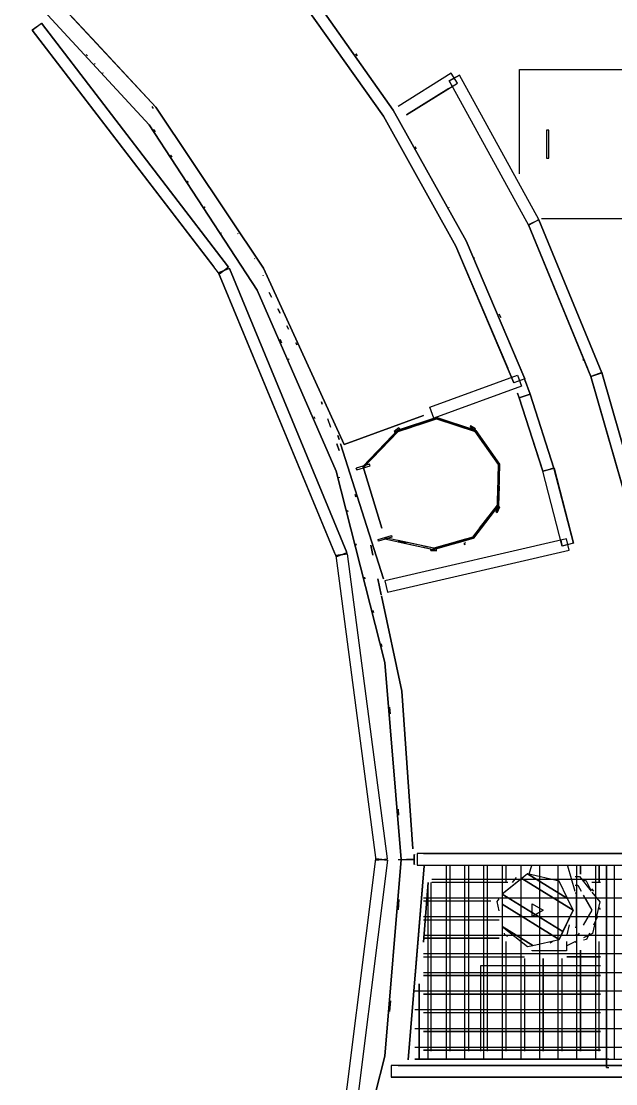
# Model space of a CAD drawing. Extents: x -57244 to 324435, y 15553 to 159369.
# Drawn here: x 69938 to 73125, y 43156 to 48849 of the extents above; entities that cross this region are included whole.
import ezdxf

# ---------------------------------------------------------------- set-up
doc = ezdxf.new("R2010")
doc.units = 0
doc.header["$LTSCALE"] = 2000
doc.header["$MEASUREMENT"] = 0
doc.layers.add('BASE', color=253, linetype='CONTINUOUS')

msp = doc.modelspace()

# ---------------------------------------------------------------- linework, layer by layer
at = {"layer": 'BASE', "linetype": 'Continuous'}
for p, q in [((70659.1, 48389.4), (69951.7, 49150.2)), ((70022.2, 48819.8), (69997.4, 48800.7)), ((69997.4, 48800.7), (70969.9, 47533.4)), ((71049.8, 47531.9), (70047, 48838.8)), ((71732, 48673.7), (71738.3, 48663.3)), ((70293.3, 48663.3), (70285.8, 48671.5)), ((70334.9, 48618.1), (70331, 48622.4)), ((70376.5, 48572.9), (70376.2, 48573.3)), ((72232.6, 48529.2), (72287.3, 48559.3)), ((72229.2, 48488.2), (72003.1, 48346.9)), ((70647.3, 48382.1), (70639.3, 48392.1)), ((70647.3, 48382.1), (70639.3, 48392.1)), ((70655.8, 48256.5), (70647.3, 48269.5)), ((70647.3, 48269.5), (70655.8, 48256.5)), ((70647.3, 48269.5), (70655.8, 48256.5)), ((70655.8, 48256.5), (70647.3, 48269.5)), ((70647.3, 48269.5), (70655.8, 48256.5)), ((72048.4, 48176.5), (72054.5, 48166.1)), ((72054.5, 48166.1), (72048.4, 48176.5)), ((72054.5, 48166.1), (72048.4, 48176.5)), ((70744.4, 48120.9), (70737.7, 48131.2)), ((70737.7, 48131.2), (70744.4, 48120.9)), ((70744.4, 48120.9), (70737.7, 48131.2)), ((70744.4, 48120.9), (70737.7, 48131.2)), ((70737.7, 48131.2), (70744.4, 48120.9)), ((70828.1, 47992.8), (70833, 47985.4)), ((70828.1, 47992.8), (70833, 47985.4)), ((70833, 47985.4), (70828.1, 47992.8)), ((70828.1, 47992.8), (70833, 47985.4)), ((70828.1, 47992.8), (70833, 47985.4)), ((70918.5, 47854.5), (70921.6, 47849.8)), ((70918.5, 47854.5), (70921.6, 47849.8)), ((70918.5, 47854.5), (70921.6, 47849.8)), ((70918.5, 47854.5), (70921.6, 47849.8)), ((70921.6, 47849.8), (70918.5, 47854.5)), ((72230.1, 47849.8), (72229.2, 47851.6)), ((72681.2, 47769.4), (72712.2, 47786.4)), ((72713, 47784.9), (73050.6, 46965.9)), ((71008.9, 47716.1), (71010.2, 47714.2)), ((71008.9, 47716.1), (71010.2, 47714.2)), ((71008.9, 47716.1), (71010.2, 47714.2)), ((71010.2, 47714.2), (71008.9, 47716.1)), ((71010.2, 47714.2), (71008.9, 47716.1)), ((71097, 47714.2), (71099.3, 47709.8)), ((71097, 47714.2), (71099.3, 47709.8)), ((71097, 47714.2), (71099.3, 47709.8)), ((71097, 47714.2), (71099.3, 47709.8)), ((72991.6, 46945.3), (72656.7, 47757.9)), ((72656.9, 47757.4), (72656.7, 47757.9)), ((71189.7, 47575.2), (71188, 47578.6)), ((71189.7, 47575.2), (71188, 47578.6)), ((71188, 47578.6), (71189.7, 47575.2)), ((72367, 47578.6), (72364.8, 47583.5)), ((72367, 47578.6), (72364.8, 47583.5)), ((72367, 47578.6), (72364.8, 47583.5)), ((71619.2, 45996.7), (70996.1, 47501)), ((71053.9, 47524.9), (71684.2, 46003)), ((71234.9, 47487.5), (71234.5, 47488.2)), ((71234.9, 47487.5), (71234.5, 47488.2)), ((71234.5, 47488.2), (71234.9, 47487.5)), ((71265.2, 47397.8), (71280.1, 47369.8)), ((71265.2, 47397.8), (71280.1, 47369.8)), ((71265.2, 47397.8), (71280.1, 47369.8)), ((71265.2, 47397.8), (71280.1, 47369.8)), ((71325.3, 47284.8), (71313.3, 47307.4)), ((71313.3, 47307.4), (71325.3, 47284.8)), ((71313.3, 47307.4), (71325.3, 47284.8)), ((71325.3, 47284.8), (71313.3, 47307.4)), ((72508.4, 47262.2), (72500.4, 47280.2)), ((72500.4, 47280.2), (72508.4, 47262.2)), ((72500.4, 47280.2), (72508.4, 47262.2)), ((71370.5, 47199.8), (71361.3, 47217)), ((71361.3, 47217), (71370.5, 47199.8)), ((71361.3, 47217), (71370.5, 47199.8)), ((71361.3, 47217), (71370.5, 47199.8)), ((71325.3, 47143), (71332.4, 47126.6)), ((71325.3, 47143), (71332.4, 47126.6)), ((71325.3, 47143), (71332.4, 47126.6)), ((71332.4, 47126.6), (71325.3, 47143)), ((71332.4, 47126.6), (71325.3, 47143)), ((71325.3, 47143), (71332.4, 47126.6)), ((71325.3, 47143), (71332.4, 47126.6)), ((71325.3, 47143), (71332.4, 47126.6)), ((71325.3, 47143), (71332.4, 47126.6)), ((71325.3, 47143), (71332.4, 47126.6)), ((71325.3, 47143), (71332.4, 47126.6)), ((71325.3, 47143), (71332.4, 47126.6)), ((71325.3, 47143), (71332.4, 47126.6)), ((71325.3, 47143), (71332.4, 47126.6)), ((71325.3, 47143), (71332.4, 47126.6)), ((71415.7, 47114.8), (71409.4, 47126.6)), ((71409.4, 47126.6), (71415.7, 47114.8)), ((71409.4, 47126.6), (71415.7, 47114.8)), ((71409.4, 47126.6), (71415.7, 47114.8)), ((71372.1, 47036.2), (71370.5, 47039.9)), ((71370.5, 47039.9), (71372.1, 47036.2)), ((71372.1, 47036.2), (71370.5, 47039.9)), ((71370.5, 47039.9), (71372.1, 47036.2)), ((71372.1, 47036.2), (71370.5, 47039.9)), ((71370.5, 47039.9), (71372.1, 47036.2)), ((71370.5, 47039.9), (71372.1, 47036.2)), ((71370.5, 47039.9), (71372.1, 47036.2)), ((71370.5, 47039.9), (71372.1, 47036.2)), ((71370.5, 47039.9), (71372.1, 47036.2)), ((71370.5, 47039.9), (71372.1, 47036.2)), ((71370.5, 47039.9), (71372.1, 47036.2)), ((71370.5, 47039.9), (71372.1, 47036.2)), ((71370.5, 47039.9), (71372.1, 47036.2)), ((71370.5, 47039.9), (71372.1, 47036.2)), ((72950.8, 47036.2), (72952.3, 47032.1)), ((72950.8, 47036.2), (72952.3, 47032.1)), ((72952.3, 47032.1), (72950.8, 47036.2)), ((73294.6, 46114.7), (73050.4, 46966.2)), ((73050.5, 46966.1), (73050.4, 46966.2)), ((72636, 46932.1), (72637.8, 46932.7)), ((72666.9, 46851.2), (72636, 46932.2)), ((73233.7, 46100.8), (72991.4, 46945.7)), ((72991.6, 46945.3), (72991.5, 46945.5)), ((72666.9, 46851.4), (72666.9, 46851.4)), ((72793.8, 46454.9), (72666.9, 46851.4)), ((71546.9, 46810.3), (71551.3, 46798.2)), ((71551.3, 46798.2), (71546.9, 46810.3)), ((71551.3, 46798.2), (71546.9, 46810.3)), ((72607.9, 46830.6), (72607.9, 46830.5)), ((72148.9, 46722.7), (72127.5, 46781.4)), ((71506.1, 46730.8), (71510.9, 46719.9)), ((71506.1, 46730.8), (71510.9, 46719.9)), ((71506.1, 46730.8), (71510.9, 46719.9)), ((71506.1, 46730.8), (71510.9, 46719.9)), ((71506.1, 46730.8), (71510.9, 46719.9)), ((71506.1, 46730.8), (71510.9, 46719.9)), ((71506.1, 46730.8), (71510.9, 46719.9)), ((71506.1, 46730.8), (71510.9, 46719.9)), ((71506.1, 46730.8), (71510.9, 46719.9)), ((71506.1, 46730.8), (71510.9, 46719.9)), ((71506.1, 46730.8), (71510.9, 46719.9)), ((71506.1, 46730.8), (71510.9, 46719.9)), ((71506.1, 46730.8), (71510.9, 46719.9)), ((71506.1, 46730.8), (71510.9, 46719.9)), ((71506.1, 46730.8), (71510.9, 46719.9)), ((71579.8, 46719.9), (71596.5, 46674)), ((71579.8, 46719.9), (71596.5, 46674)), ((71579.8, 46719.9), (71596.5, 46674)), ((71668.4, 46581), (72093.6, 46735.8)), ((72093.6, 46735.8), (71668.4, 46581)), ((72164.1, 46718.9), (71957.7, 46650.6)), ((72093.6, 46701.8), (72148.2, 46719.9)), ((71634.7, 46629.5), (71641.7, 46607.8)), ((71634.7, 46629.5), (71641.7, 46607.8)), ((71641.7, 46607.8), (71634.7, 46629.5)), ((71769, 46463.1), (71928.8, 46629.5)), ((71958, 46650.7), (72030.5, 46674.7)), ((72030.5, 46674.7), (71958, 46650.7)), ((72011.6, 46674.7), (71958, 46657)), ((72030.5, 46674.7), (71958, 46650.7)), ((71958, 46650.7), (72030.5, 46674.7)), ((71962.8, 46670), (71958, 46666.4)), ((72425, 46584.3), (72374.3, 46656)), ((72374.3, 46655.9), (72502.1, 46475.3)), ((71641.7, 46549.9), (71629.1, 46584.3)), ((71629.1, 46584.3), (71641.7, 46549.9)), ((71629.1, 46584.3), (71641.7, 46549.9)), ((71649.2, 46584.3), (71880.6, 45861.1)), ((71880.6, 45861.1), (71649.2, 46584.3)), ((71649.2, 46584.3), (71880.6, 45861.1)), ((71736.7, 46445.5), (71734, 46454.5)), ((71771.2, 46461), (71871.7, 46132.3)), ((71771.2, 46461), (71871.7, 46132.3)), ((71871.7, 46132.3), (71771.2, 46461)), ((71771.2, 46461), (71871.7, 46132.3)), ((71771.2, 46461), (71871.7, 46132.3)), ((71871.7, 46132.3), (71771.2, 46461)), ((71771.2, 46461), (71871.7, 46132.3)), ((71871.7, 46132.3), (71771.2, 46461)), ((71641.7, 46406.5), (71642.4, 46403.5)), ((71642.4, 46403.5), (71641.7, 46406.5)), ((71642.4, 46403.5), (71641.7, 46406.5)), ((71642.4, 46403.5), (71641.7, 46406.5)), ((71642.4, 46403.5), (71641.7, 46406.5)), ((71641.7, 46406.5), (71642.4, 46403.5)), ((71642.4, 46403.5), (71641.7, 46406.5)), ((71642.4, 46403.5), (71641.7, 46406.5)), ((71642.4, 46403.5), (71641.7, 46406.5)), ((71642.4, 46403.5), (71641.7, 46406.5)), ((71642.4, 46403.5), (71641.7, 46406.5)), ((71642.4, 46403.5), (71641.7, 46406.5)), ((71642.4, 46403.5), (71641.7, 46406.5)), ((71642.4, 46403.5), (71641.7, 46406.5)), ((71642.4, 46403.5), (71641.7, 46406.5)), ((71642.4, 46403.5), (71641.7, 46406.5)), ((72898.4, 46052.9), (72795.4, 46448.7)), ((71727.8, 46313.1), (71732, 46301.5)), ((71732, 46301.5), (71727.8, 46313.1)), ((71727.8, 46313.1), (71732, 46301.5)), ((71688.2, 46222.7), (71686.8, 46228)), ((71688.2, 46222.7), (71686.8, 46228)), ((71686.8, 46228), (71688.2, 46222.7)), ((71686.8, 46228), (71688.2, 46222.7)), ((71686.8, 46228), (71688.2, 46222.7)), ((71686.8, 46228), (71688.2, 46222.7)), ((71688.2, 46222.7), (71686.8, 46228)), ((71686.8, 46228), (71688.2, 46222.7)), ((71688.2, 46222.7), (71686.8, 46228)), ((71686.8, 46228), (71688.2, 46222.7)), ((71688.2, 46222.7), (71686.8, 46228)), ((71686.8, 46228), (71688.2, 46222.7)), ((71688.2, 46222.7), (71686.8, 46228)), ((71686.8, 46228), (71688.2, 46222.7)), ((71688.2, 46222.7), (71686.8, 46228)), ((71686.8, 46228), (71688.2, 46222.7)), ((71777.2, 46177.5), (71777.2, 46177.3)), ((71777.2, 46177.5), (71777.2, 46177.3)), ((71777.2, 46177.3), (71777.2, 46177.5)), ((71850.9, 46072), (71922.7, 46093.9)), ((71925.4, 46084.9), (71853.7, 46063)), ((72149.4, 46025.5), (71958, 46066.6)), ((71958, 46066.6), (72003.2, 46056.9)), ((71958, 46066.6), (72003.2, 46056.9)), ((71958, 46060.2), (72148, 46019.3)), ((71958, 46060.2), (72003.2, 46050.5)), ((72003.2, 46050.5), (71958, 46060.2)), ((72274.4, 46054.6), (72319.6, 46067.3)), ((72319.6, 46067.3), (72274.4, 46054.6)), ((72319.6, 46067.3), (72274.4, 46054.6)), ((72829.8, 46068.2), (72836.7, 46041.9)), ((71732, 46049.6), (71734, 46041.9)), ((71732, 46049.6), (71734, 46041.9)), ((71734, 46041.9), (71732, 46049.6)), ((71734, 46041.9), (71732, 46049.6)), ((71732, 46049.6), (71734, 46041.9)), ((71734, 46041.9), (71732, 46049.6)), ((71732, 46049.6), (71734, 46041.9)), ((71734, 46041.9), (71732, 46049.6)), ((71732, 46049.6), (71734, 46041.9)), ((71734, 46041.9), (71732, 46049.6)), ((71732, 46049.6), (71734, 46041.9)), ((71734, 46041.9), (71732, 46049.6)), ((71732, 46049.6), (71734, 46041.9)), ((71734, 46041.9), (71732, 46049.6)), ((71732, 46049.6), (71734, 46041.9)), ((71734, 46041.9), (71732, 46049.6)), ((71811.1, 46041.9), (71822.4, 45988.4)), ((71822.4, 45988.4), (71811.1, 46041.9)), ((71624.4, 45987), (71686.4, 45995.1)), ((71624.4, 45987), (71655.4, 45991.1)), ((71777.2, 45871.1), (71779.8, 45861.1)), ((71777.2, 45871.1), (71779.8, 45861.1)), ((71779.8, 45861.1), (71777.2, 45871.1)), ((71779.8, 45861.1), (71777.2, 45871.1)), ((71779.8, 45861.1), (71777.2, 45871.1)), ((71779.8, 45861.1), (71777.2, 45871.1)), ((71777.2, 45871.1), (71779.8, 45861.1)), ((71779.8, 45861.1), (71777.2, 45871.1)), ((71777.2, 45871.1), (71779.8, 45861.1)), ((71779.8, 45861.1), (71777.2, 45871.1)), ((71777.2, 45871.1), (71779.8, 45861.1)), ((71779.8, 45861.1), (71777.2, 45871.1)), ((71777.2, 45871.1), (71779.8, 45861.1)), ((71779.8, 45861.1), (71777.2, 45871.1)), ((71777.2, 45871.1), (71779.8, 45861.1)), ((71779.8, 45861.1), (71777.2, 45871.1)), ((71849.5, 45861.1), (71867.6, 45775.8)), ((71867.6, 45775.8), (71849.5, 45861.1)), ((71825.5, 45680.4), (71822.4, 45692.6)), ((71822.4, 45692.6), (71825.5, 45680.4)), ((71822.4, 45692.6), (71825.5, 45680.4)), ((71825.5, 45680.4), (71822.4, 45692.6)), ((71822.4, 45692.6), (71825.5, 45680.4)), ((71822.4, 45692.6), (71825.5, 45680.4)), ((71822.4, 45692.6), (71825.5, 45680.4)), ((71822.4, 45692.6), (71825.5, 45680.4)), ((71822.4, 45692.6), (71825.5, 45680.4)), ((71822.4, 45692.6), (71825.5, 45680.4)), ((71822.4, 45692.6), (71825.5, 45680.4)), ((71822.4, 45692.6), (71825.5, 45680.4)), ((71822.4, 45692.6), (71825.5, 45680.4)), ((71822.4, 45692.6), (71825.5, 45680.4)), ((71822.4, 45692.6), (71825.5, 45680.4)), ((71822.4, 45692.6), (71825.5, 45680.4)), ((71871.3, 45499.6), (71867.6, 45514.1)), ((71867.6, 45514.1), (71871.3, 45499.6)), ((71867.6, 45514.1), (71871.3, 45499.6)), ((71867.6, 45514.1), (71871.3, 45499.6)), ((71867.6, 45514.1), (71871.3, 45499.6)), ((71871.3, 45499.6), (71867.6, 45514.1)), ((71871.3, 45499.6), (71867.6, 45514.1)), ((71867.6, 45514.1), (71871.3, 45499.6)), ((71871.3, 45499.6), (71867.6, 45514.1)), ((71867.6, 45514.1), (71871.3, 45499.6)), ((71871.3, 45499.6), (71867.6, 45514.1)), ((71867.6, 45514.1), (71871.3, 45499.6)), ((71871.3, 45499.6), (71867.6, 45514.1)), ((71867.6, 45514.1), (71871.3, 45499.6)), ((71871.3, 45499.6), (71867.6, 45514.1)), ((71867.6, 45514.1), (71871.3, 45499.6)), ((71915.7, 45138), (71912.8, 45173.3)), ((71912.8, 45173.3), (71915.7, 45138)), ((71912.8, 45173.3), (71915.7, 45138)), ((71915.7, 45138), (71912.8, 45173.3)), ((71915.7, 45138), (71912.8, 45173.3)), ((71912.8, 45173.3), (71915.7, 45138)), ((71915.7, 45138), (71912.8, 45173.3)), ((71912.8, 45173.3), (71915.7, 45138)), ((71915.7, 45138), (71912.8, 45173.3)), ((71912.8, 45173.3), (71915.7, 45138)), ((71915.7, 45138), (71912.8, 45173.3)), ((71912.8, 45173.3), (71915.7, 45138)), ((71915.7, 45138), (71912.8, 45173.3)), ((71912.8, 45173.3), (71915.7, 45138)), ((71960.7, 44595.7), (71958, 44627.9)), ((71960.7, 44595.7), (71958, 44627.9)), ((71960.7, 44595.7), (71958, 44627.9)), ((71958, 44627.9), (71960.7, 44595.7)), ((71960.7, 44595.7), (71958, 44627.9)), ((71960.7, 44595.7), (71958, 44627.9)), ((71960.7, 44595.7), (71958, 44627.9)), ((71960.7, 44595.7), (71958, 44627.9)), ((71960.7, 44595.7), (71958, 44627.9)), ((71960.7, 44595.7), (71958, 44627.9)), ((71960.7, 44595.7), (71958, 44627.9)), ((71960.7, 44595.7), (71958, 44627.9)), ((71960.7, 44595.7), (71958, 44627.9)), ((71960.7, 44595.7), (71958, 44627.9)), ((71867.6, 44357.6), (71901.4, 44362)), ((71958, 44357.9), (72048.4, 44357.9)), ((72003.2, 44357.9), (72048.4, 44357.9)), ((72048.4, 44357.9), (72003.2, 44357.9)), ((72044.8, 44385), (72044.8, 44330.9)), ((72097.6, 44324.5), (72048.9, 43736.9)), ((72216.7, 43285), (72216.7, 44324.5)), ((72236.2, 44324.5), (72236.2, 43330.2)), ((72236.2, 44324.5), (72236.2, 43330.2)), ((72316.7, 43285), (72316.7, 44324.5)), ((72336.2, 44324.5), (72336.2, 43330.2)), ((72336.2, 44324.5), (72336.2, 43330.2)), ((72416.7, 44324.5), (72416.7, 43285)), ((72436.2, 44324.5), (72436.2, 43330.2)), ((72436.2, 44324.5), (72436.2, 43330.2)), ((72516.7, 44324.5), (72516.7, 43285)), ((72536.2, 44324.5), (72536.2, 44234.1)), ((72536.2, 44324.5), (72536.2, 44234.1)), ((72616.7, 44324.5), (72616.7, 43285)), ((72672.5, 44324.5), (72659.1, 44279.3)), ((72716.7, 44324.5), (72716.7, 43285)), ((72816.7, 43285), (72816.7, 44324.5)), ((72865.8, 44324.5), (72906.1, 44188.9)), ((72916.7, 43285), (72916.7, 44324.5)), ((72936.2, 44279.3), (72936.2, 44324.5)), ((72936.2, 44324.5), (72936.2, 44279.3)), ((73016.7, 44324.5), (73016.7, 43285)), ((73036.2, 44234.1), (73036.2, 44324.5)), ((73036.2, 44324.5), (73036.2, 44234.1)), ((73075.7, 43242.7), (73075.7, 44324.5)), ((73116.7, 44324.5), (73116.7, 43285)), ((72120.1, 44234.1), (72093.6, 43914)), ((72093.6, 43914), (72120.1, 44234.1)), ((72116.7, 44234.1), (72116.7, 43285)), ((72136.2, 43330.2), (72136.2, 44234.1)), ((72136.2, 43330.2), (72136.2, 44234.1)), ((72138.8, 44252.8), (75386.6, 44252.8)), ((72545.6, 44235.4), (72138.8, 44235.4)), ((72545.6, 44235.4), (72138.8, 44235.4)), ((72590.8, 44261.1), (72569.3, 44234.1)), ((72590.8, 44261.1), (72569.3, 44234.1)), ((73042.7, 44235.4), (72997.5, 44235.4)), ((73042.7, 44235.4), (72997.5, 44235.4)), ((72907.1, 44178.6), (72912.1, 44178.6)), ((73007, 44188.9), (72997.5, 44200.8)), ((71958, 44088), (71962.6, 44143.7)), ((71962.6, 44143.7), (71958, 44088)), ((72093.6, 44152.8), (75386.6, 44152.8)), ((72455.2, 44135.4), (72093.6, 44135.4)), ((72455.2, 44135.4), (72093.6, 44135.4)), ((72999.1, 44086.1), (72965.9, 44143.7)), ((72676.1, 44051.5), (72736.1, 44086.1)), ((72896.1, 44086.1), (72820.8, 43929.8)), ((73042.7, 44089), (73038.2, 44098.5)), ((72093.6, 44052.8), (75386.6, 44052.8)), ((72093.6, 44035.4), (72500.4, 44035.4)), ((72093.6, 44035.4), (72500.4, 44035.4)), ((73006.6, 44008.1), (73028.3, 44053.3)), ((72093.6, 43952.8), (75386.6, 43952.8)), ((72515.9, 43999.3), (72651.6, 43891.1)), ((72500.4, 43935.4), (72093.6, 43935.4)), ((72093.6, 43935.4), (72500.4, 43935.4)), ((72536.2, 43917.7), (72536.2, 43330.2)), ((72536.2, 43917.7), (72536.2, 43330.2)), ((72787.7, 43917.7), (72771.5, 43909.9)), ((72909.8, 43917.7), (72861.9, 43894.7)), ((72907.1, 43915.7), (72916.1, 43917.7)), ((73036.2, 43330.2), (73036.2, 43917.7)), ((73036.2, 43330.2), (73036.2, 43917.7)), ((75386.6, 43852.8), (72093.6, 43852.8)), ((72093.6, 43835.4), (72636, 43835.4)), ((72093.6, 43835.4), (72636, 43835.4)), ((73042.7, 43835.4), (72861.9, 43835.4)), ((72861.9, 43835.4), (73042.7, 43835.4)), ((72936.2, 43872.5), (72936.2, 43330.2)), ((72936.2, 43330.2), (72936.2, 43872.5)), ((72636.2, 43827.3), (72636.2, 43330.2)), ((72636.2, 43827.3), (72636.2, 43330.2)), ((72736.2, 43827.3), (72736.2, 43330.2)), ((72736.2, 43330.2), (72736.2, 43827.3)), ((72836.2, 43827.3), (72836.2, 43330.2)), ((72836.2, 43827.3), (72836.2, 43330.2)), ((72093.6, 43752.8), (75386.6, 43752.8)), ((72093.6, 43735.4), (73042.7, 43735.4)), ((73042.7, 43735.4), (72093.6, 43735.4)), ((72071.1, 43285), (72071.1, 43691.7)), ((72071.1, 43285), (72071.1, 43691.7)), ((72071.1, 43691.7), (72071.1, 43285)), ((75386.6, 43652.8), (72048.4, 43652.8)), ((72093.6, 43635.4), (73042.7, 43635.4)), ((73042.7, 43635.4), (72093.6, 43635.4)), ((71917.7, 43601.4), (71912.8, 43542.5)), ((71912.8, 43542.5), (71917.7, 43601.4)), ((75386.6, 43552.8), (72048.4, 43552.8)), ((73042.7, 43535.4), (72093.6, 43535.4)), ((73042.7, 43535.4), (72093.6, 43535.4)), ((72048.4, 43452.8), (75386.6, 43452.8)), ((72093.6, 43435.4), (73042.7, 43435.4)), ((73042.7, 43435.4), (72093.6, 43435.4)), ((72048.4, 43352.8), (75386.6, 43352.8)), ((73042.7, 43335.4), (72093.6, 43335.4)), ((72093.6, 43335.4), (73042.7, 43335.4)), ((72071.1, 43288.2), (72048.4, 43288.2)), ((73087.9, 43288.2), (72048.4, 43288.2)), ((72071.1, 43285), (72071.1, 43288.2)), ((71958, 43254), (74398.6, 43254)), ((73075.7, 43242.7), (73087.9, 43242.7)), ((74398.6, 43191.5), (71921.1, 43191.5))]:
    msp.add_line(p, q, dxfattribs=at)
for points in [[(71236.2, 47525.7), (71668.4, 46581), (71236.2, 47525.7), (70659.1, 48389.4), (69951.7, 49150.2), (69132.2, 49788.6), (68221.4, 50288.2), (67302.8, 50615)], [(71732, 42692.4), (71886.7, 43303.2), (71974.1, 44357.9), (71886.7, 45412.7), (71626.9, 46438.6), (71201.8, 47407.8), (70623, 48293.8), (69906.2, 49072.4), (69071, 49722.5), (68703.9, 49921.1)], [(72637.8, 46932.7), (72323.3, 47671.9), (71931.9, 48373.3), (71468, 49029.1), (71931.9, 48373.3), (72323.3, 47671.9), (72637.8, 46932.7), (72579.1, 46911.4), (72267.2, 47644.4), (71879, 48340), (71419, 48990.3), (71468, 49029.1)], [(71419, 48990.3), (71879, 48340), (72267.2, 47644.4), (72545.6, 46990.1)], [(71419, 48990.3), (71879, 48340), (72267.2, 47644.4), (72579.1, 46911.4)], [(70022.2, 48819.8), (69997.4, 48800.7), (69999.9, 48797.5)], [(72003.1, 48346.9), (72276.5, 48517.8), (72243.4, 48570.8), (71958, 48392.5)], [(72609.6, 48030.6), (72609.6, 48590.2), (73409.6, 48590.2), (73409.6, 47790.2), (72726.4, 47790.2)], [(72609.6, 48030.6), (72609.6, 48590.2), (73409.6, 48590.2), (73409.6, 47790.2), (72726.4, 47790.2)], [(72248.5, 48500.3), (72232.6, 48529.2), (72259.9, 48544.3)], [(72632.2, 46945.9), (72323.3, 47671.9), (71931.9, 48373.3)], [(73042.7, 46984.9), (72713, 47784.9), (72656.7, 47757.9)], [(72656.9, 47757.4), (72657.5, 47756.3), (72684.8, 47771.4)], [(72972.7, 46991), (72656.7, 47757.9), (72972.7, 46991)], [(72656.7, 47757.9), (72656.9, 47757.4), (72656.9, 47757.4)], [(71025, 47512.9), (70996.1, 47501), (70997.7, 47497.1)], [(72991.4, 46945.7), (73224.6, 46132.3), (72991.4, 46945.7), (73050.4, 46966.2), (73294.6, 46114.7), (73268.7, 46108.8)], [(72636, 46932.2), (72666.9, 46851.2), (72607.9, 46830.5), (72598.4, 46855.5), (72607.9, 46830.5)], [(72636, 46937.1), (72637.8, 46932.7), (72636, 46932.1)], [(72636, 46937.1), (72637.8, 46932.7), (72636, 46937.1)], [(72636, 46932.1), (72637.8, 46932.7), (72636, 46937.1)], [(72636, 46932.2), (72666.9, 46851.2), (72636, 46840.4)], [(72636, 46925), (72639.3, 46923.1), (72636, 46921.1)], [(72607.9, 46830.7), (72666.9, 46851.4), (72793.8, 46454.9), (72771.5, 46448.4)], [(72733.8, 46437.5), (72607.9, 46830.7), (72733.8, 46437.5), (72793.8, 46454.9), (72666.9, 46851.4), (72607.9, 46830.7)], [(72730.2, 46448.7), (72607.9, 46830.7), (72730.2, 46448.7)], [(71957.7, 46650.6), (72164.1, 46718.9), (72370.6, 46650.9), (72496.1, 46473.4), (72491.3, 46256.1), (72358.1, 46084.3), (72148.8, 46025.5), (72358.1, 46084.3), (72491.3, 46256.1), (72496.1, 46473.4), (72370.6, 46650.9), (72164.1, 46718.9), (71957.7, 46650.6), (71954, 46655.6), (72164.1, 46725.1), (71954, 46655.6)], [(72370.6, 46650.9), (72164.1, 46718.9), (71957.7, 46650.6), (71954, 46655.6), (72148.2, 46719.9)], [(72093.6, 46695.6), (72164.1, 46718.9), (72370.6, 46650.9), (72417.7, 46584.3), (72370.6, 46650.9), (72164.1, 46718.9), (72093.6, 46695.6)], [(72093.6, 46695.6), (72164.1, 46718.9), (72093.6, 46695.6)], [(72148.8, 46025.5), (72148.6, 46019.3), (72361.6, 46079.1), (72497.2, 46254), (72502.1, 46475.3), (72374.3, 46655.9), (72164.1, 46725.1), (72374.3, 46655.9), (72502.1, 46475.3), (72497.2, 46254), (72361.6, 46079.1), (72148.6, 46019.3)], [(72180.1, 46719.9), (72374.3, 46655.9), (72180.1, 46719.9)], [(72425, 46584.3), (72374.3, 46656), (72180.1, 46719.9), (72374.3, 46656), (72425, 46584.3)], [(71953.6, 46655.3), (71769, 46463.1), (71773.5, 46458.8)], [(71928.8, 46629.5), (71769, 46463.1), (71773.5, 46458.8), (71937.5, 46629.5)], [(71958, 46651), (71958.1, 46651), (71958, 46650.8)], [(72496.1, 46473.4), (72370.6, 46650.9), (72496.1, 46473.4), (72491.3, 46256.1), (72358.1, 46084.3), (72148.8, 46025.5), (72358.1, 46084.3)], [(72763.3, 46446), (72733.6, 46438.3), (72733.7, 46437.7)], [(72402.8, 46132.3), (72497.2, 46254), (72499.5, 46358.3)], [(72402.8, 46132.3), (72497.2, 46254), (72499.5, 46358.3)], [(72499.5, 46358.3), (72497.2, 46254), (72402.8, 46132.3)], [(72493.5, 46358.3), (72491.3, 46256.1), (72493.5, 46358.3)], [(72361.6, 46079.1), (72497.2, 46254), (72361.6, 46079.1), (72148.6, 46019.3)], [(72395.3, 46132.3), (72491.3, 46256.1), (72395.3, 46132.3)], [(72875.2, 46014.6), (72861.1, 46075.5), (71886.8, 45850.5)], [(72319.6, 46054.8), (72310.8, 46050.3), (72313.6, 46044.8), (72319.6, 46047.8)], [(72319.6, 46054.8), (72310.8, 46050.3), (72313.6, 46044.8)], [(72868.1, 46045), (72837.9, 46037.2), (72829.8, 46068.2)], [(72093.6, 46031), (72148, 46019.3), (72149.4, 46025.4), (72093.6, 46037.4)], [(72093.6, 46031), (72148, 46019.3), (72149.4, 46025.4), (72093.6, 46037.4)], [(72163.9, 46012.3), (72132.7, 46013.7), (72132.9, 46020)], [(72148.9, 46025.5), (72184, 46035.4), (72148.9, 46025.5), (72148.6, 46019.3), (72184, 46029.2)], [(72148.9, 46025.5), (72184, 46035.4), (72148.9, 46025.5), (72148.6, 46019.3)], [(72184, 46029.2), (72148.6, 46019.3), (72184, 46029.2)], [(71624.9, 45982.9), (71624.4, 45987), (71655.4, 45991.1), (71655.4, 45991.1)], [(71868.7, 45770.8), (71977.3, 45259.8), (72036.4, 44414.9), (71977.3, 45259.8), (71868.7, 45770.8)], [(71870.4, 44357.9), (71839.4, 44361.8), (71838.9, 44357.8)], [(72048.4, 44333), (72044.8, 44330.9), (72044.8, 44385), (72048.4, 44382.9)], [(72093.6, 44389.2), (73460.4, 44389.2), (73460.4, 44326.7)], [(73075.7, 44324.5), (73075.7, 43242.7), (73087.9, 43242.7)], [(72820.8, 44242.5), (72651.6, 44281.1), (72515.9, 44172.9)], [(72659.6, 44279.3), (72651.6, 44281.1), (72649.4, 44279.3)], [(72907.1, 44266.3), (72930.9, 44266.3), (72992.6, 44188.9)], [(72994.6, 44188.9), (72968.8, 44242.5), (72952.3, 44246.3)], [(72907.1, 44220.4), (72921.6, 44220.4), (72939.8, 44188.9)], [(72907.1, 44220.4), (72921.6, 44220.4), (72939.8, 44188.9)], [(72907.1, 44178.6), (72912.1, 44178.6), (72912.1, 43993.6), (72907.1, 43993.6)], [(72997.5, 44182.8), (73039.1, 44130.6), (73000.5, 43961.4), (72952.3, 43938.2)], [(72500.4, 44083.4), (72489, 44133.4), (72500.4, 44147.7)], [(72500.4, 44083.4), (72489, 44133.4), (72500.4, 44147.7)], [(72952.3, 44005.1), (72999.1, 44086.1), (72952.3, 44167.2)], [(72874.7, 44008.1), (72862.3, 43953.6), (72861.9, 43953.5)], [(72545.6, 43946.1), (72530, 43953.6), (72527.9, 43962.9)], [(72545.6, 43946.1), (72530, 43953.6), (72527.9, 43962.9)], [(72928, 43962.9), (72921.6, 43951.9), (72907.1, 43951.9)], [(72984.8, 43962.9), (72968.8, 43929.8), (72952.3, 43926)], [(72861.6, 43917.7), (72861.6, 43868.6), (72676.6, 43868.6), (72676.6, 43872.5)], [(72861.6, 43917.7), (72861.6, 43868.6), (72676.6, 43868.6), (72676.6, 43872.5)], [(73042.7, 43788.7), (72400.4, 43788.7), (72400.4, 43330.2)], [(73042.7, 43788.7), (72400.4, 43788.7), (72400.4, 43330.2)], [(72048.4, 43288.2), (75295.6, 43288.2), (75302.5, 43281.3)], [(74398.6, 43254), (71921.1, 43254), (71921.1, 43191.5), (74443.8, 43191.5)]]:
    msp.add_lwpolyline(points, dxfattribs=at)
for points in [[(71000.2, 47493.9), (69997.4, 48800.7), (70047, 48838.8), (71049.8, 47531.9)], [(71732, 48673.7), (71738.3, 48663.3)], [(70293.3, 48663.3), (70285.8, 48671.5)], [(70293.3, 48663.3), (70285.8, 48671.5)], [(70293.3, 48663.3), (70285.8, 48671.5)], [(70293.3, 48663.3), (70285.8, 48671.5)], [(70293.3, 48663.3), (70285.8, 48671.5)], [(70293.3, 48663.3), (70285.8, 48671.5)], [(70334.9, 48618.1), (70331, 48622.4)], [(70334.9, 48618.1), (70331, 48622.4)], [(70334.9, 48618.1), (70331, 48622.4)], [(70334.9, 48618.1), (70331, 48622.4)], [(70334.9, 48618.1), (70331, 48622.4)], [(70334.9, 48618.1), (70331, 48622.4)], [(70376.5, 48572.9), (70376.2, 48573.3)], [(70376.5, 48572.9), (70376.2, 48573.3)], [(70376.5, 48572.9), (70376.2, 48573.3)], [(70376.5, 48572.9), (70376.2, 48573.3)], [(70376.5, 48572.9), (70376.2, 48573.3)], [(70376.5, 48572.9), (70376.2, 48573.3)], [(72712.2, 47786.4), (72287.3, 48559.3), (72232.6, 48529.2), (72657.5, 47756.3)], [(70655.8, 48256.5), (70647.3, 48269.5)], [(70655.8, 48256.5), (70647.3, 48269.5)], [(70655.8, 48256.5), (70647.3, 48269.5)], [(70655.8, 48256.5), (70647.3, 48269.5)], [(70655.8, 48256.5), (70647.3, 48269.5)], [(70655.8, 48256.5), (70647.3, 48269.5)], [(72753.6, 48115.2), (72765.6, 48115.2), (72765.6, 48265.2), (72753.6, 48265.2)], [(70744.4, 48120.9), (70737.7, 48131.2)], [(70744.4, 48120.9), (70737.7, 48131.2)], [(70744.4, 48120.9), (70737.7, 48131.2)], [(70744.4, 48120.9), (70737.7, 48131.2)], [(70744.4, 48120.9), (70737.7, 48131.2)], [(70744.4, 48120.9), (70737.7, 48131.2)], [(70833, 47985.4), (70828.1, 47992.8)], [(70833, 47985.4), (70828.1, 47992.8)], [(70833, 47985.4), (70828.1, 47992.8)], [(70833, 47985.4), (70828.1, 47992.8)], [(70833, 47985.4), (70828.1, 47992.8)], [(70833, 47985.4), (70828.1, 47992.8)], [(70921.6, 47849.8), (70918.5, 47854.5)], [(70921.6, 47849.8), (70918.5, 47854.5)], [(70921.6, 47849.8), (70918.5, 47854.5)], [(70921.6, 47849.8), (70918.5, 47854.5)], [(70921.6, 47849.8), (70918.5, 47854.5)], [(70921.6, 47849.8), (70918.5, 47854.5)], [(72229.2, 47851.6), (72230.1, 47849.8)], [(73050.6, 46965.9), (72713, 47784.9), (72656.7, 47757.9), (72991.6, 46945.3)], [(71010.2, 47714.2), (71008.9, 47716.1)], [(71010.2, 47714.2), (71008.9, 47716.1)], [(71010.2, 47714.2), (71008.9, 47716.1)], [(71010.2, 47714.2), (71008.9, 47716.1)], [(71010.2, 47714.2), (71008.9, 47716.1)], [(71010.2, 47714.2), (71008.9, 47716.1)], [(71684.2, 46003), (71053.9, 47524.9), (70996.1, 47501), (71626.5, 45979.1)], [(73294.6, 46114.7), (73050.4, 46966.2), (72991.4, 46945.7), (73233.7, 46100.8)], [(72618.8, 46893.7), (72148.9, 46722.7), (72127.5, 46781.4), (72597.4, 46952.4)], [(72148.2, 46719.9), (72093.6, 46701.8)], [(72164.1, 46718.9), (72370.6, 46650.9)], [(72180.1, 46719.9), (72374.3, 46656)], [(72343.6, 46676.7), (72369.8, 46659.7), (72373.2, 46664.9), (72347, 46681.9)], [(71958.1, 46651), (71953.6, 46655.3), (71769, 46463.1), (71773.5, 46458.8)], [(71941.5, 46646.3), (71966.6, 46664.9), (71962.8, 46670), (71937.7, 46651.3)], [(72011.6, 46674.7), (71958, 46657)], [(72370.6, 46650.9), (72417.7, 46584.3)], [(71736.7, 46445.5), (71808.5, 46467.4), (71805.7, 46476.4), (71734, 46454.5)], [(72733.6, 46438.3), (72794, 46454), (72898.4, 46052.9), (72837.9, 46037.2)], [(72491.3, 46256.1), (72493.5, 46358.3)], [(72489.1, 46217.2), (72501.3, 46246), (72495.5, 46248.5), (72483.3, 46219.7)], [(72489.1, 46217.2), (72483.3, 46219.7), (72495.5, 46248.5), (72501.3, 46246)], [(71925.4, 46084.9), (71853.7, 46063), (71850.9, 46072), (71922.7, 46093.9)], [(72861.1, 46075.5), (71886.8, 45850.5), (71900.8, 45789.6), (72875.2, 46014.6)], [(72148, 46019.3), (72149.4, 46025.5), (71888.8, 46081.5), (71887.5, 46075.4)], [(72274.4, 46060.8), (72319.6, 46073.5)], [(72319.6, 46073.5), (72274.4, 46060.8)], [(71811.1, 46041.9), (71822.4, 45988.4)], [(72163.9, 46012.3), (72164.2, 46018.6), (72132.9, 46020), (72132.7, 46013.7)], [(71624.4, 45987), (71839.4, 44353.8), (71901.4, 44362), (71686.4, 45995.1)], [(71849.5, 45861.1), (71867.6, 45775.8)], [(71868.7, 45770.8), (71977.3, 45259.8), (72036.4, 44414.9), (71977.3, 45259.8)], [(71696, 42718.3), (71634, 42726.1), (71839.4, 44361.8), (71901.4, 44354)], [(73460.4, 44326.7), (73460.4, 44389.2), (72060.4, 44389.2), (72060.4, 44326.7)], [(72097.6, 44324.5), (72011.5, 43285)], [(72097.6, 44324.5), (72011.5, 43285)], [(72097.6, 44324.5), (72011.5, 43285)], [(72097.6, 44324.5), (72011.5, 43285)], [(72097.6, 44324.5), (72011.5, 43285)], [(72097.6, 44324.5), (72011.5, 43285)], [(71962.6, 44143.7), (71958, 44088)], [(71962.6, 44143.7), (71958, 44088)], [(71962.6, 44143.7), (71958, 44088)], [(71962.6, 44143.7), (71958, 44088)], [(71962.6, 44143.7), (71958, 44088)], [(71962.6, 44143.7), (71958, 44088)], [(72676.1, 44120.8), (72736.1, 44086.1), (72676.1, 44051.5)], [(71917.7, 43601.4), (71912.8, 43542.5)], [(71917.7, 43601.4), (71912.8, 43542.5)], [(71917.7, 43601.4), (71912.8, 43542.5)], [(71917.7, 43601.4), (71912.8, 43542.5)], [(71917.7, 43601.4), (71912.8, 43542.5)], [(71917.7, 43601.4), (71912.8, 43542.5)]]:
    msp.add_lwpolyline(points, close=True, dxfattribs=at)
msp.add_point((73050.5, 46966.1), dxfattribs=at)

# ---------------------------------------------------------------- meshes
mesh = msp.add_polyface(dxfattribs=at)
corners = [(71668.4, 46581), (71236.2, 47525.7), (71236.2, 47525.7), (70659.1, 48389.4), (70659.1, 48389.4), (67302.8, 50615), (70341.4, 48731.1), (70341.4, 48731.1), (67974.6, 50376.1), (67974.6, 50376.1), (69951.7, 49150.2), (69951.7, 49150.2), (68221.4, 50288.2), (68221.4, 50288.2), (69541.3, 49469.9), (69541.3, 49469.9), (69132.2, 49788.6), (69132.2, 49788.6), (69132.2, 49788.6)]
mesh.append_faces([[corners[k] for k in face] for face in [(0, 0, 2, 1), (1, 2, 4, 3), (3, 4, 7, 6), (5, 5, 9, 8), (6, 7, 11, 10), (8, 9, 13, 12), (10, 11, 15, 14), (12, 13, 17, 16), (14, 15, 18, 17)]], dxfattribs={"vtx0": -1, "vtx2": -1})
mesh = msp.add_polyface(dxfattribs=at)
corners = [(71732, 42692.4), (71886.7, 43303.2), (71886.7, 43303.2), (71974.1, 44357.9), (71974.1, 44357.9), (71886.7, 45412.7), (71886.7, 45412.7), (71626.9, 46438.6), (71626.9, 46438.6), (71201.8, 47407.8), (71201.8, 47407.8), (70623, 48293.8), (70623, 48293.8), (69906.2, 49072.4), (69906.2, 49072.4), (69253.7, 49580.2), (69253.7, 49580.2), (68703.9, 49921.1), (69071, 49722.5), (69071, 49722.5), (69071, 49722.5)]
mesh.append_faces([[corners[k] for k in face] for face in [(0, 0, 2, 1), (1, 2, 4, 3), (3, 4, 6, 5), (5, 6, 8, 7), (7, 8, 10, 9), (9, 10, 12, 11), (11, 12, 14, 13), (13, 14, 16, 15), (17, 17, 19, 18), (15, 16, 20, 19)]], dxfattribs={"vtx0": -1, "vtx2": -1})
mesh = msp.add_polyface(dxfattribs=at)
corners = [(72651.6, 43891.1), (72515.9, 43999.3), (72680, 43897.6), (72515.9, 44118.8), (72820.8, 43929.8), (72515.9, 44172.9), (72840.9, 43971.4), (72896.1, 44086.1), (72621, 44256.7), (72896.1, 44086.1), (72866.4, 44148), (72651.6, 44281.1), (72820.8, 44242.5)]
mesh.append_faces([[corners[k] for k in face] for face in [(0, 0, 2, 1), (1, 2, 4, 3), (3, 4, 6, 5), (5, 6, 9, 8), (8, 7, 10, 11), (11, 10, 12, 12)]], dxfattribs={"vtx0": -1, "vtx2": -1})

doc.saveas('drawing.dxf')
